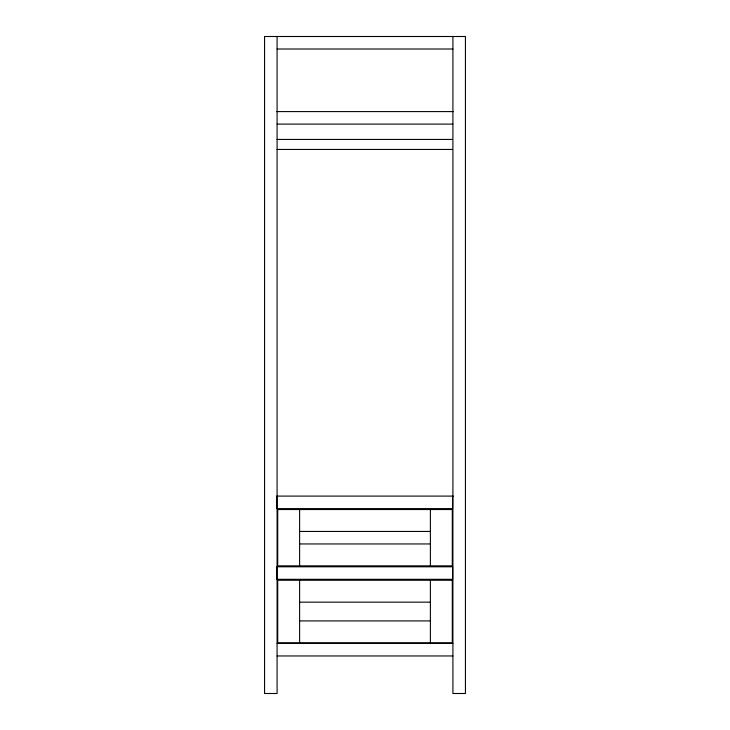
<?xml version="1.0" encoding="UTF-8"?>
<svg xmlns="http://www.w3.org/2000/svg" width="730" height="730" viewBox="0 0 730 730"><rect width="100%" height="100%" fill="white"/><g stroke="black" fill="none" stroke-linecap="round" stroke-linejoin="round"><path stroke-width="1.09" d="M277.09 49.01L452.91 49.01M276.77 111.59L453.23 111.59M277.09 124.1L452.91 124.1M277.09 139.43L452.399 139.43M277.09 149.44L452.399 149.44M453.23 496.09L276.77 496.09L276.77 508.6L452.6 508.6L452.6 496.09M299.61 531.44L430.39 531.44M299.61 543.95L430.39 543.95M299.61 602.15L430.39 602.15M299.61 620.92L430.39 620.92M277.09 643.44L452.91 643.44M277.09 655.96L452.91 655.96M452.91 36.5L452.91 693.5L465.43 693.5L465.43 36.5L264.57 36.5L264.57 693.5L277.09 693.5L277.09 36.5M430.39 509.54L430.39 565.85M430.39 580.25L430.39 642.82M299.61 509.54L299.61 565.85M299.61 580.25L299.61 642.82M452.29 509.54L277.71 509.54L277.71 565.85L452.29 565.85L452.29 509.54M452.6 566.79L276.77 566.79L276.77 579.31L452.6 579.31L452.6 566.79M452.29 580.25L277.71 580.25L277.71 642.82L452.29 642.82L452.29 580.25"/></g></svg>
